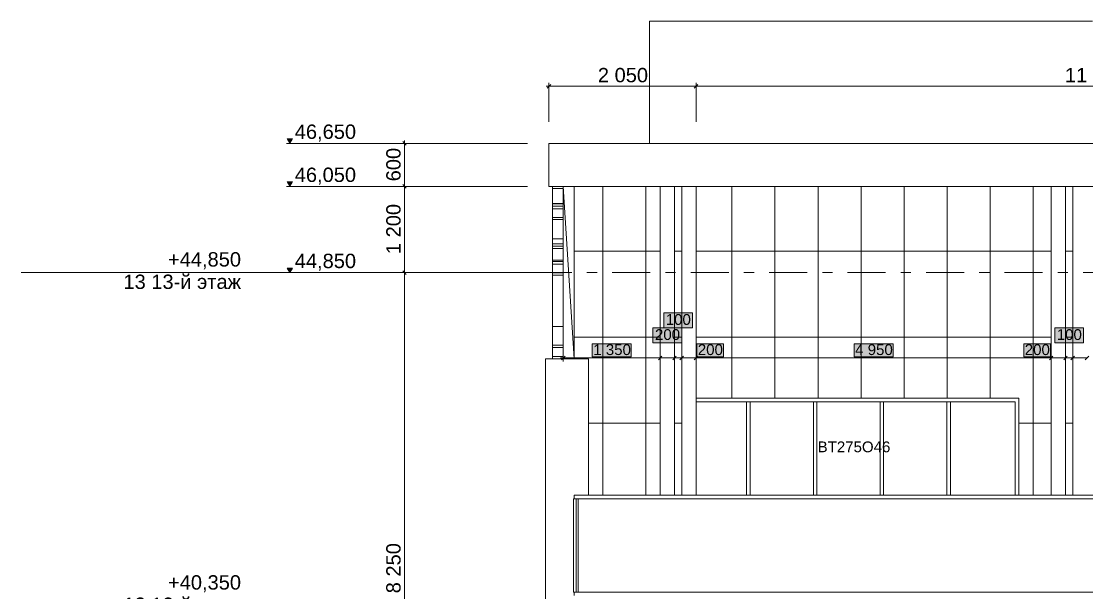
# Model space of a CAD drawing. Header units: millimetres. Extents: x 1499747 to 4341325, y -28481 to 441852.
# Drawn here: x 2780287 to 2795137, y 22607 to 30567 of the extents above; entities that cross this region are included whole.
import ezdxf
from ezdxf.xclip import XClip

# ---------------------------------------------------------------- set-up
doc = ezdxf.new("R2010")
doc.units = ezdxf.units.MM
doc.header["$MEASUREMENT"] = 0
doc.header["$XCLIPFRAME"] = 0
doc.linetypes.add('Штрих-Штриховая', pattern=[1093.611073, 529.166651, -211.666656, 141.111112, -211.666656])
for name, color, linetype, lineweight in [('3 Фасад_27_0_Ном._пера__1_Ном._пера__7', 7, 'Continuous', 18), ('3 Фасад_27_0_Ном._пера__20_Ном._пера__1', 1, 'Continuous', 18), ('3 Фасад_27_Витражные окна_Ном._пера__1_Ном._пера__7', 7, 'Continuous', 18), ('3 Фасад_27_Витражные окна_Ном._пера__20_Ном._пера__1', 1, 'Continuous', 18), ('3 Фасад_27_Выступы_Ном._пера__1_Ном._пера__7', 7, 'Continuous', 18), ('3 Фасад_27_Конструктив - Колонны_Ном._пера__8_Ном._пера__12', 12, 'Continuous', 18), ('3 Фасад_27_Конструктив - Стены Ненесущие Газоблок_Ном._пера__1_Ном._пера__7', 7, 'Continuous', 18), ('3 Фасад_27_Отделка керамика_Ном._пера__1_Ном._пера__7', 7, 'Continuous', 18), ('3 Фасад_27_Отделка керамика_Ном._пера__74_Ном._пера__255', 255, 'Continuous', 18), ('3 Фасад_27_Парапет_Ном._пера__20_Ном._пера__1', 1, 'Continuous', 18), ('3 Фасад_27_Размер - Общий_Ном._пера__125_Ном._пера__255', 255, 'Continuous', 18), ('3 Фасад_27_Размер - Общий_Ном._пера__1_Ном._пера__7', 7, 'Continuous', 18), ('3 Фасад_27_Сетка кладки_Ном._пера__1_Ном._пера__7', 7, 'Continuous', 18)]:
    doc.layers.add(name, color=color, linetype=linetype, lineweight=lineweight)
doc.layers.add('Чертеж и Рисунок', color=7, linetype='Continuous')
doc.styles.add('СГЕНЕРИР_СТИЛЬ_2', font='arial.ttf')

# ---------------------------------------------------------------- blocks, each defined once
blk = doc.blocks.new('Чертеж_7_27', base_point=(1694889, 9891))
at = {"layer": '3 Фасад_27_Размер - Общий_Ном._пера__125_Ном._пера__255', "linetype": 'Continuous', "true_color": 0x939598}
for points in [[(1683039, 53973), (1683439, 53973), (1683439, 54180), (1683039, 54180)], [(1683039, 53973), (1683439, 53973), (1683439, 54180), (1683039, 54180)], [(1683039, 53973), (1683439, 53973), (1683439, 54180), (1683039, 54180)], [(1682889, 53763), (1683289, 53763), (1683289, 53970), (1682889, 53970)], [(1682889, 53763), (1683289, 53763), (1683289, 53970), (1682889, 53970)], [(1682889, 53763), (1683289, 53763), (1683289, 53970), (1682889, 53970)], [(1682889, 53763), (1683289, 53763), (1683289, 53970), (1682889, 53970)], [(1688489, 53763), (1688889, 53763), (1688889, 53970), (1688489, 53970)], [(1688489, 53763), (1688889, 53763), (1688889, 53970), (1688489, 53970)], [(1688489, 53763), (1688889, 53763), (1688889, 53970), (1688489, 53970)], [(1682042, 53566), (1682586, 53566), (1682586, 53746), (1682042, 53746)], [(1683499, 53566), (1683872, 53566), (1683872, 53746), (1683499, 53746)], [(1685692, 53566), (1686236, 53566), (1686236, 53746), (1685692, 53746)], [(1688056, 53566), (1688429, 53566), (1688429, 53746), (1688056, 53746)]]:
    blk.add_hatch(color=252, dxfattribs=at).paths.add_polyline_path(points)
at = {"layer": '3 Фасад_27_Размер - Общий_Ном._пера__1_Ном._пера__7', "linetype": 'Continuous', "true_color": 0x939598}
for points in [[(1677828, 56541), (1677865, 56604), (1677792, 56604)], [(1677828, 55941), (1677865, 56004), (1677792, 56004)], [(1677828, 54741), (1677865, 54804), (1677792, 54804)]]:
    blk.add_hatch(color=252, dxfattribs=at).paths.add_polyline_path(points)
at = {"layer": '3 Фасад_27_0_Ном._пера__1_Ном._пера__7', "color": 252, "linetype": 'Continuous', "true_color": 0x939598}
for p, q in [((1674085, 54741), (1677147, 54741)), ((1677547, 54741), (1677147, 54741)), ((1677547, 54741), (1677747, 54741)), ((1677847, 54741), (1677747, 54741)), ((1677947, 54741), (1677847, 54741))]:
    blk.add_line(p, q, dxfattribs=at)
at = {"layer": '3 Фасад_27_0_Ном._пера__20_Ном._пера__1', "color": 252, "linetype": 'Штрих-Штриховая', "true_color": 0x939598}
blk.add_line((1677947, 54741), (1716089, 54741), dxfattribs=at)
at = {"layer": '3 Фасад_27_Витражные окна_Ном._пера__1_Ном._пера__7', "color": 252, "linetype": 'Continuous', "true_color": 0x939598}
for p, q in [((1683489, 52941), (1684194, 52941)), ((1684194, 51641), (1684194, 52941)), ((1684194, 52941), (1684219, 52941)), ((1684219, 52941), (1684244, 52941)), ((1684244, 52941), (1685124, 52941)), ((1684244, 51641), (1684244, 52941)), ((1685124, 51641), (1685124, 52941)), ((1685124, 52941), (1685149, 52941)), ((1685149, 52941), (1685174, 52941)), ((1685174, 52941), (1686054, 52941)), ((1685174, 51641), (1685174, 52941)), ((1686054, 51641), (1686054, 52941)), ((1686054, 52941), (1686079, 52941)), ((1686079, 52941), (1686104, 52941)), ((1686104, 52941), (1686984, 52941)), ((1686104, 51641), (1686104, 52941)), ((1686984, 51641), (1686984, 52941)), ((1686984, 52941), (1687009, 52941)), ((1687009, 52941), (1687034, 52941)), ((1687034, 52941), (1687939, 52941)), ((1687034, 51641), (1687034, 52941)), ((1687939, 52941), (1687939, 51641)), ((1681781, 51591), (1681789, 51591)), ((1681781, 50291), (1681781, 51591)), ((1681789, 51591), (1681789, 51641)), ((1681789, 51641), (1696813, 51641)), ((1681789, 51591), (1696813, 51591)), ((1681817, 50291), (1681817, 51591)), ((1681844, 51591), (1681844, 50291)), ((1681789, 50291), (1681781, 50291)), ((1681789, 50291), (1681809, 50291)), ((1681789, 50291), (1681789, 50241)), ((1681817, 50291), (1681809, 50291)), ((1681824, 50291), (1681817, 50291)), ((1681824, 50291), (1696813, 50291))]:
    blk.add_line(p, q, dxfattribs=at)
at = {"layer": '3 Фасад_27_Выступы_Ном._пера__1_Ном._пера__7', "color": 252, "linetype": 'Continuous', "true_color": 0x939598}
for p, q in [((1681389, 45941), (1681389, 53541)), ((1681389, 53541), (1681639, 53541)), ((1681639, 53541), (1681789, 53541)), ((1681789, 53541), (1681989, 53541)), ((1681989, 51641), (1681989, 53541))]:
    blk.add_line(p, q, dxfattribs=at)
at = {"layer": '3 Фасад_27_Конструктив - Колонны_Ном._пера__8_Ном._пера__12', "color": 252, "linetype": 'Continuous', "true_color": 0x939598}
for p, q in [((1682989, 51641), (1682989, 55941)), ((1683189, 51641), (1683189, 55941)), ((1683289, 51641), (1683289, 55941)), ((1683489, 51641), (1683489, 55941)), ((1688439, 51641), (1688439, 55941)), ((1688639, 51641), (1688639, 55941)), ((1688739, 51641), (1688739, 55941))]:
    blk.add_line(p, q, dxfattribs=at)
at = {"layer": '3 Фасад_27_Конструктив - Стены Ненесущие Газоблок_Ном._пера__1_Ном._пера__7', "color": 252, "linetype": 'Continuous', "true_color": 0x939598}
for p, q in [((1682839, 58241), (1682939, 58241)), ((1682839, 56541), (1682839, 58241)), ((1688914, 58241), (1682939, 58241)), ((1688914, 58241), (1689014, 58241))]:
    blk.add_line(p, q, dxfattribs=at)
at = {"layer": '3 Фасад_27_Отделка керамика_Ном._пера__1_Ном._пера__7', "color": 252, "linetype": 'Continuous', "true_color": 0x939598}
for p, q in [((1681489, 55941), (1681489, 55939)), ((1681489, 55939), (1681489, 55932)), ((1681489, 55932), (1681489, 55922)), ((1681489, 55922), (1681489, 55910)), ((1681489, 55910), (1681489, 55705)), ((1681489, 55910), (1681639, 55910)), ((1681639, 55941), (1681789, 53541)), ((1681639, 53541), (1681639, 55941)), ((1681789, 53541), (1681789, 55941)), ((1681489, 55705), (1681489, 55704)), ((1681489, 55705), (1681639, 55705)), ((1681489, 55704), (1681489, 55700)), ((1681489, 55700), (1681489, 55666)), ((1681489, 55700), (1681639, 55700)), ((1681489, 55666), (1681489, 55663)), ((1681489, 55666), (1681639, 55666)), ((1681489, 55663), (1681489, 55658)), ((1681489, 55658), (1681489, 55647)), ((1681489, 55647), (1681489, 55636)), ((1681489, 55636), (1681489, 55629)), ((1681489, 55629), (1681489, 55506)), ((1681489, 55629), (1681639, 55629)), ((1681489, 55506), (1681489, 55498)), ((1681489, 55506), (1681639, 55506)), ((1681489, 55498), (1681489, 55491)), ((1681489, 55491), (1681489, 55484)), ((1681489, 55484), (1681489, 55481)), ((1681489, 55481), (1681489, 55209)), ((1681489, 55481), (1681639, 55481)), ((1681489, 55209), (1681489, 55202)), ((1681489, 55209), (1681639, 55209)), ((1681489, 55202), (1681489, 55192)), ((1681489, 55192), (1681489, 55177)), ((1681489, 55177), (1681489, 55159)), ((1681489, 55159), (1681489, 55141)), ((1681489, 55141), (1681489, 55140)), ((1681489, 55140), (1681489, 55107)), ((1681489, 55140), (1681639, 55140)), ((1681489, 55107), (1681489, 55104)), ((1681489, 55107), (1681639, 55107)), ((1681489, 55104), (1681489, 55098)), ((1681489, 55098), (1681489, 55087)), ((1681489, 55087), (1681489, 55075)), ((1681489, 55075), (1681489, 54912)), ((1681489, 55075), (1681639, 55075)), ((1681489, 54912), (1681489, 54893)), ((1681489, 54912), (1681639, 54912)), ((1681489, 54893), (1681489, 54890)), ((1681489, 54893), (1681639, 54893)), ((1681489, 54890), (1681489, 54883)), ((1681489, 54883), (1681489, 54873)), ((1681489, 54873), (1681489, 54861)), ((1681489, 54861), (1681489, 54860)), ((1681489, 54860), (1681489, 54735)), ((1681489, 54860), (1681639, 54860)), ((1681489, 54735), (1681489, 54724)), ((1681489, 54735), (1681639, 54735)), ((1681489, 54724), (1681489, 54714)), ((1681489, 54714), (1681489, 54707)), ((1681489, 54707), (1681489, 54705)), ((1681489, 54705), (1681489, 53990)), ((1681489, 54705), (1681639, 54705)), ((1681489, 53990), (1681489, 53949)), ((1681489, 53990), (1681639, 53990)), ((1681489, 53949), (1681489, 53910)), ((1681489, 53910), (1681489, 53872)), ((1681489, 53872), (1681489, 53837)), ((1681489, 53837), (1681489, 53806)), ((1681489, 53806), (1681489, 53779)), ((1681489, 53779), (1681489, 53758)), ((1681489, 53758), (1681489, 53742)), ((1681489, 53742), (1681489, 53732)), ((1681489, 53732), (1681489, 53729)), ((1681489, 53729), (1681489, 53727)), ((1681489, 53729), (1681639, 53729)), ((1681489, 53727), (1681489, 53720)), ((1681489, 53720), (1681489, 53710)), ((1681489, 53710), (1681489, 53698)), ((1681489, 53698), (1681489, 53573)), ((1681489, 53698), (1681639, 53698)), ((1681489, 53573), (1681639, 53573)), ((1681489, 53573), (1681489, 53561)), ((1681489, 53561), (1681489, 53550)), ((1681489, 53550), (1681489, 53544)), ((1681489, 53544), (1681489, 53541))]:
    blk.add_line(p, q, dxfattribs=at)
at = {"layer": '3 Фасад_27_Отделка керамика_Ном._пера__74_Ном._пера__255', "color": 252, "linetype": 'Continuous', "true_color": 0x939598}
for p, q in [((1683489, 52991), (1687989, 52991)), ((1687989, 52991), (1687989, 51641))]:
    blk.add_line(p, q, dxfattribs=at)
at = {"layer": '3 Фасад_27_Парапет_Ном._пера__20_Ном._пера__1', "color": 252, "linetype": 'Continuous', "true_color": 0x939598}
for p, q in [((1681439, 56541), (1697489, 56541)), ((1681439, 56541), (1681439, 55941)), ((1681439, 55941), (1697489, 55941))]:
    blk.add_line(p, q, dxfattribs=at)
at = {"layer": '3 Фасад_27_Размер - Общий_Ном._пера__1_Ном._пера__7', "color": 252, "linetype": 'Continuous', "true_color": 0x939598}
for p, q in [((1681401, 57337), (1681439, 57337)), ((1681464, 57362), (1681414, 57312)), ((1681439, 56841), (1681439, 57384)), ((1681439, 57337), (1683489, 57337)), ((1683514, 57362), (1683464, 57312)), ((1683514, 57362), (1683464, 57312)), ((1683489, 56841), (1683489, 57384)), ((1683489, 56841), (1683489, 57384)), ((1683489, 57337), (1694589, 57337)), ((1677828, 56541), (1677792, 56604)), ((1677792, 56604), (1677865, 56604)), ((1677865, 56604), (1677828, 56541)), ((1679426, 56541), (1679426, 56579)), ((1677828, 56541), (1677781, 56541)), ((1677828, 56541), (1681139, 56541)), ((1681139, 56541), (1679379, 56541)), ((1679451, 56516), (1679401, 56566)), ((1679426, 55941), (1679426, 56541)), ((1677828, 55941), (1677792, 56004)), ((1677792, 56004), (1677865, 56004)), ((1677865, 56004), (1677828, 55941)), ((1677828, 55941), (1677781, 55941)), ((1677828, 55941), (1681139, 55941)), ((1681139, 55941), (1679379, 55941)), ((1681139, 55941), (1679379, 55941)), ((1679401, 55966), (1679451, 55916)), ((1679401, 55966), (1679451, 55916)), ((1679426, 54741), (1679426, 55941)), ((1681639, 53504), (1681639, 55641)), ((1677828, 54741), (1677792, 54804)), ((1677792, 54804), (1677865, 54804)), ((1677865, 54804), (1677828, 54741)), ((1677828, 54741), (1677781, 54741)), ((1677828, 54741), (1681489, 54741)), ((1681489, 54741), (1679379, 54741)), ((1681489, 54741), (1679379, 54741)), ((1679401, 54766), (1679451, 54716)), ((1679401, 54766), (1679451, 54716)), ((1679426, 46491), (1679426, 54741)), ((1681601, 53551), (1681639, 53551)), ((1681664, 53576), (1681614, 53526)), ((1681639, 53551), (1682989, 53551)), ((1683014, 53576), (1682964, 53526)), ((1683014, 53576), (1682964, 53526)), ((1682989, 53504), (1682989, 53598)), ((1682989, 53504), (1682989, 53598)), ((1682989, 53551), (1683189, 53551)), ((1683214, 53576), (1683164, 53526)), ((1683214, 53576), (1683164, 53526)), ((1683189, 53504), (1683189, 53598)), ((1683189, 53504), (1683189, 53598)), ((1683189, 53551), (1683289, 53551)), ((1683314, 53576), (1683264, 53526)), ((1683314, 53576), (1683264, 53526)), ((1683289, 53504), (1683289, 53598)), ((1683289, 53504), (1683289, 53598)), ((1683289, 53551), (1683489, 53551)), ((1683514, 53576), (1683464, 53526)), ((1683514, 53576), (1683464, 53526)), ((1683489, 53504), (1683489, 53598)), ((1683489, 53504), (1683489, 53598)), ((1683489, 53551), (1688439, 53551)), ((1688464, 53576), (1688414, 53526)), ((1688464, 53576), (1688414, 53526)), ((1688439, 53504), (1688439, 53598)), ((1688439, 53504), (1688439, 53598)), ((1688439, 53551), (1688639, 53551)), ((1688664, 53576), (1688614, 53526)), ((1688664, 53576), (1688614, 53526)), ((1688639, 53504), (1688639, 53598)), ((1688639, 53504), (1688639, 53598)), ((1688639, 53551), (1688739, 53551)), ((1688764, 53576), (1688714, 53526)), ((1688764, 53576), (1688714, 53526)), ((1688739, 53504), (1688739, 53598)), ((1688739, 53504), (1688739, 53598)), ((1688739, 53551), (1688939, 53551)), ((1688964, 53576), (1688914, 53526)), ((1688964, 53576), (1688914, 53526))]:
    blk.add_line(p, q, dxfattribs=at)
at = {"layer": '3 Фасад_27_Размер - Общий_Ном._пера__1_Ном._пера__7', "color": 252, "linetype": 'Continuous', "true_color": 0x939598, "flags": 128}
for points in [[(1683039, 53973), (1683439, 53973), (1683439, 54180), (1683039, 54180)], [(1683039, 53973), (1683439, 53973), (1683439, 54180), (1683039, 54180)], [(1683039, 53973), (1683439, 53973), (1683439, 54180), (1683039, 54180)], [(1683039, 53973), (1683439, 53973), (1683439, 54180), (1683039, 54180)], [(1683039, 53973), (1683439, 53973), (1683439, 54180), (1683039, 54180)], [(1683039, 53973), (1683439, 53973), (1683439, 54180), (1683039, 54180)], [(1683039, 53973), (1683439, 53973), (1683439, 54180), (1683039, 54180)], [(1683039, 53973), (1683439, 53973), (1683439, 54180), (1683039, 54180)], [(1682889, 53763), (1683289, 53763), (1683289, 53970), (1682889, 53970)], [(1682889, 53763), (1683289, 53763), (1683289, 53970), (1682889, 53970)], [(1682889, 53763), (1683289, 53763), (1683289, 53970), (1682889, 53970)], [(1682889, 53763), (1683289, 53763), (1683289, 53970), (1682889, 53970)], [(1682889, 53763), (1683289, 53763), (1683289, 53970), (1682889, 53970)], [(1682889, 53763), (1683289, 53763), (1683289, 53970), (1682889, 53970)], [(1682889, 53763), (1683289, 53763), (1683289, 53970), (1682889, 53970)], [(1682889, 53763), (1683289, 53763), (1683289, 53970), (1682889, 53970)], [(1682889, 53763), (1683289, 53763), (1683289, 53970), (1682889, 53970)], [(1688489, 53763), (1688889, 53763), (1688889, 53970), (1688489, 53970)], [(1688489, 53763), (1688889, 53763), (1688889, 53970), (1688489, 53970)], [(1688489, 53763), (1688889, 53763), (1688889, 53970), (1688489, 53970)], [(1688489, 53763), (1688889, 53763), (1688889, 53970), (1688489, 53970)], [(1682042, 53566), (1682586, 53566), (1682586, 53746), (1682042, 53746)], [(1682042, 53566), (1682586, 53566), (1682586, 53746), (1682042, 53746)], [(1682042, 53566), (1682586, 53566), (1682586, 53746), (1682042, 53746)], [(1682042, 53566), (1682586, 53566), (1682586, 53746), (1682042, 53746)], [(1682042, 53566), (1682586, 53566), (1682586, 53746), (1682042, 53746)], [(1682042, 53566), (1682586, 53566), (1682586, 53746), (1682042, 53746)], [(1682042, 53566), (1682586, 53566), (1682586, 53746), (1682042, 53746)], [(1682042, 53566), (1682586, 53566), (1682586, 53746), (1682042, 53746)], [(1682042, 53566), (1682586, 53566), (1682586, 53746), (1682042, 53746)], [(1683499, 53566), (1683872, 53566), (1683872, 53746), (1683499, 53746)], [(1683499, 53566), (1683872, 53566), (1683872, 53746), (1683499, 53746)], [(1683499, 53566), (1683872, 53566), (1683872, 53746), (1683499, 53746)], [(1683499, 53566), (1683872, 53566), (1683872, 53746), (1683499, 53746)], [(1683499, 53566), (1683872, 53566), (1683872, 53746), (1683499, 53746)], [(1685692, 53566), (1686236, 53566), (1686236, 53746), (1685692, 53746)], [(1685692, 53566), (1686236, 53566), (1686236, 53746), (1685692, 53746)], [(1685692, 53566), (1686236, 53566), (1686236, 53746), (1685692, 53746)], [(1685692, 53566), (1686236, 53566), (1686236, 53746), (1685692, 53746)], [(1685692, 53566), (1686236, 53566), (1686236, 53746), (1685692, 53746)], [(1688056, 53566), (1688429, 53566), (1688429, 53746), (1688056, 53746)], [(1688056, 53566), (1688429, 53566), (1688429, 53746), (1688056, 53746)], [(1688056, 53566), (1688429, 53566), (1688429, 53746), (1688056, 53746)], [(1688056, 53566), (1688429, 53566), (1688429, 53746), (1688056, 53746)], [(1688056, 53566), (1688429, 53566), (1688429, 53746), (1688056, 53746)]]:
    blk.add_lwpolyline(points, close=True, dxfattribs=at)
at = {"layer": '3 Фасад_27_Сетка кладки_Ном._пера__1_Ном._пера__7', "color": 252, "linetype": 'Continuous', "true_color": 0x939598}
for p, q in [((1682189, 55941), (1682189, 51641)), ((1682789, 55941), (1682789, 51641)), ((1683989, 55941), (1683989, 52991)), ((1684589, 55941), (1684589, 52991)), ((1685189, 55941), (1685189, 52991)), ((1685789, 55941), (1685789, 52991)), ((1686389, 55941), (1686389, 52991)), ((1686989, 55941), (1686989, 52991)), ((1687589, 55941), (1687589, 52991)), ((1688189, 55941), (1688189, 51641)), ((1681789, 55041), (1682989, 55041)), ((1683189, 55041), (1683289, 55041)), ((1683489, 55041), (1688439, 55041)), ((1688639, 55041), (1688739, 55041)), ((1681789, 53841), (1682989, 53841)), ((1683189, 53841), (1683289, 53841)), ((1683489, 53841), (1688439, 53841)), ((1688639, 53841), (1688739, 53841)), ((1681989, 52641), (1682989, 52641)), ((1683189, 52641), (1683289, 52641)), ((1687989, 52641), (1688439, 52641)), ((1688639, 52641), (1688739, 52641))]:
    blk.add_line(p, q, dxfattribs=at)
at = {"layer": '3 Фасад_27_0_Ном._пера__1_Ном._пера__7', "color": 252, "linetype": 'Continuous', "true_color": 0x939598, "char_height": 200, "attachment_point": 3, "style": 'СГЕНЕРИР_СТИЛЬ_2'}
for s, insert, line_spacing_factor in [('\\A1;{\\pqr;\\pt0;\\fArial|b0|i0|c204|p0;\\W1.000000;+44,850\\P\\pqr;\\pt0;\\fArial|b0|i0|c204|p0;\\W1.000000;13 13-й этаж}', (1677147, 55025), 0.935851), ('\\A1;{\\pqr;\\pt0;\\fArial|b0|i0|c204|p0;\\W1.000000;+40,350\\P\\pqr;\\pt0;\\fArial|b0|i0|c204|p0;\\W1.000000;12 12-й этаж}', (1677147, 50525), 0.934264)]:
    blk.add_mtext(s, dxfattribs=dict(at, insert=insert, line_spacing_factor=line_spacing_factor))
at = {"layer": '3 Фасад_27_Витражные окна_Ном._пера__20_Ном._пера__1', "color": 252, "linetype": 'Continuous', "true_color": 0x939598, "insert": (1685184, 52312), "char_height": 150, "attachment_point": 4, "style": 'СГЕНЕРИР_СТИЛЬ_2'}
blk.add_mtext('\\A1;{\\pql;\\fArial|b0|i0|c204|p0;\\W1.000000;ВТ275О46}', dxfattribs=at)
at = {"layer": '3 Фасад_27_Размер - Общий_Ном._пера__1_Ном._пера__7', "color": 252, "linetype": 'Continuous', "true_color": 0x939598, "attachment_point": 7, "style": 'СГЕНЕРИР_СТИЛЬ_2'}
for s, insert, char_height in [('\\A1;{\\pql;\\fArial|b0|i0|c204|p0;\\W1.000000;2\xa0050}', (1682121, 57389), 200), ('\\A1;{\\pql;\\fArial|b0|i0|c204|p0;\\W1.000000;11\xa0100}', (1688630, 57389), 200), ('\\A1;{\\pql;\\fArial|b0|i0|c204|p0;\\W1.000000;46,650}', (1677896, 56566), 200), ('\\A1;{\\pql;\\fArial|b0|i0|c204|p0;\\W1.000000;46,050}', (1677896, 55966), 200), ('\\A1;{\\pql;\\fArial|b0|i0|c204|p0;\\W1.000000;44,850}', (1677896, 54766), 200), ('\\A1;{\\pql;\\fArial|b0|i0|c204|p0;\\W1.000000;100}', (1683067, 54010), 150), ('\\A1;{\\pql;\\fArial|b0|i0|c204|p0;\\W1.000000;200}', (1682917, 53800), 150), ('\\A1;{\\pql;\\fArial|b0|i0|c204|p0;\\W1.000000;100}', (1688517, 53800), 150), ('\\A1;{\\pql;\\fArial|b0|i0|c204|p0;\\W1.000000;1\xa0350}', (1682057, 53590), 150), ('\\A1;{\\pql;\\fArial|b0|i0|c204|p0;\\W1.000000;200}', (1683514, 53590), 150), ('\\A1;{\\pql;\\fArial|b0|i0|c204|p0;\\W1.000000;4\xa0950}', (1685707, 53590), 150), ('\\A1;{\\pql;\\fArial|b0|i0|c204|p0;\\W1.000000;200}', (1688071, 53590), 150)]:
    blk.add_mtext(s, dxfattribs=dict(at, insert=insert, char_height=char_height))
at = {"layer": '3 Фасад_27_Размер - Общий_Ном._пера__1_Ном._пера__7', "color": 252, "linetype": 'Continuous', "true_color": 0x939598, "char_height": 200, "attachment_point": 7, "rotation": 90, "style": 'СГЕНЕРИР_СТИЛЬ_2'}
for s, insert in [('\\A1;{\\pql;\\fArial|b0|i0|c204|p0;\\W1.000000;600}', (1679374, 56012)), ('\\A1;{\\pql;\\fArial|b0|i0|c204|p0;\\W1.000000;1\xa0200}', (1679374, 54998)), ('\\A1;{\\pql;\\fArial|b0|i0|c204|p0;\\W1.000000;8\xa0250}', (1679374, 50273))]:
    blk.add_mtext(s, dxfattribs=dict(at, insert=insert))

msp = doc.modelspace()

# ---------------------------------------------------------------- block references
at = {"layer": 'Чертеж и Рисунок', "linetype": 'Continuous'}
ref = msp.add_blockref('Чертеж_7_27', (2801091.8, -17783.3), dxfattribs=at)
XClip(ref).set_block_clipping_path([(1672000, -690.0489564684), (1756000, 59100.2549307365)])

doc.saveas('drawing.dxf')
